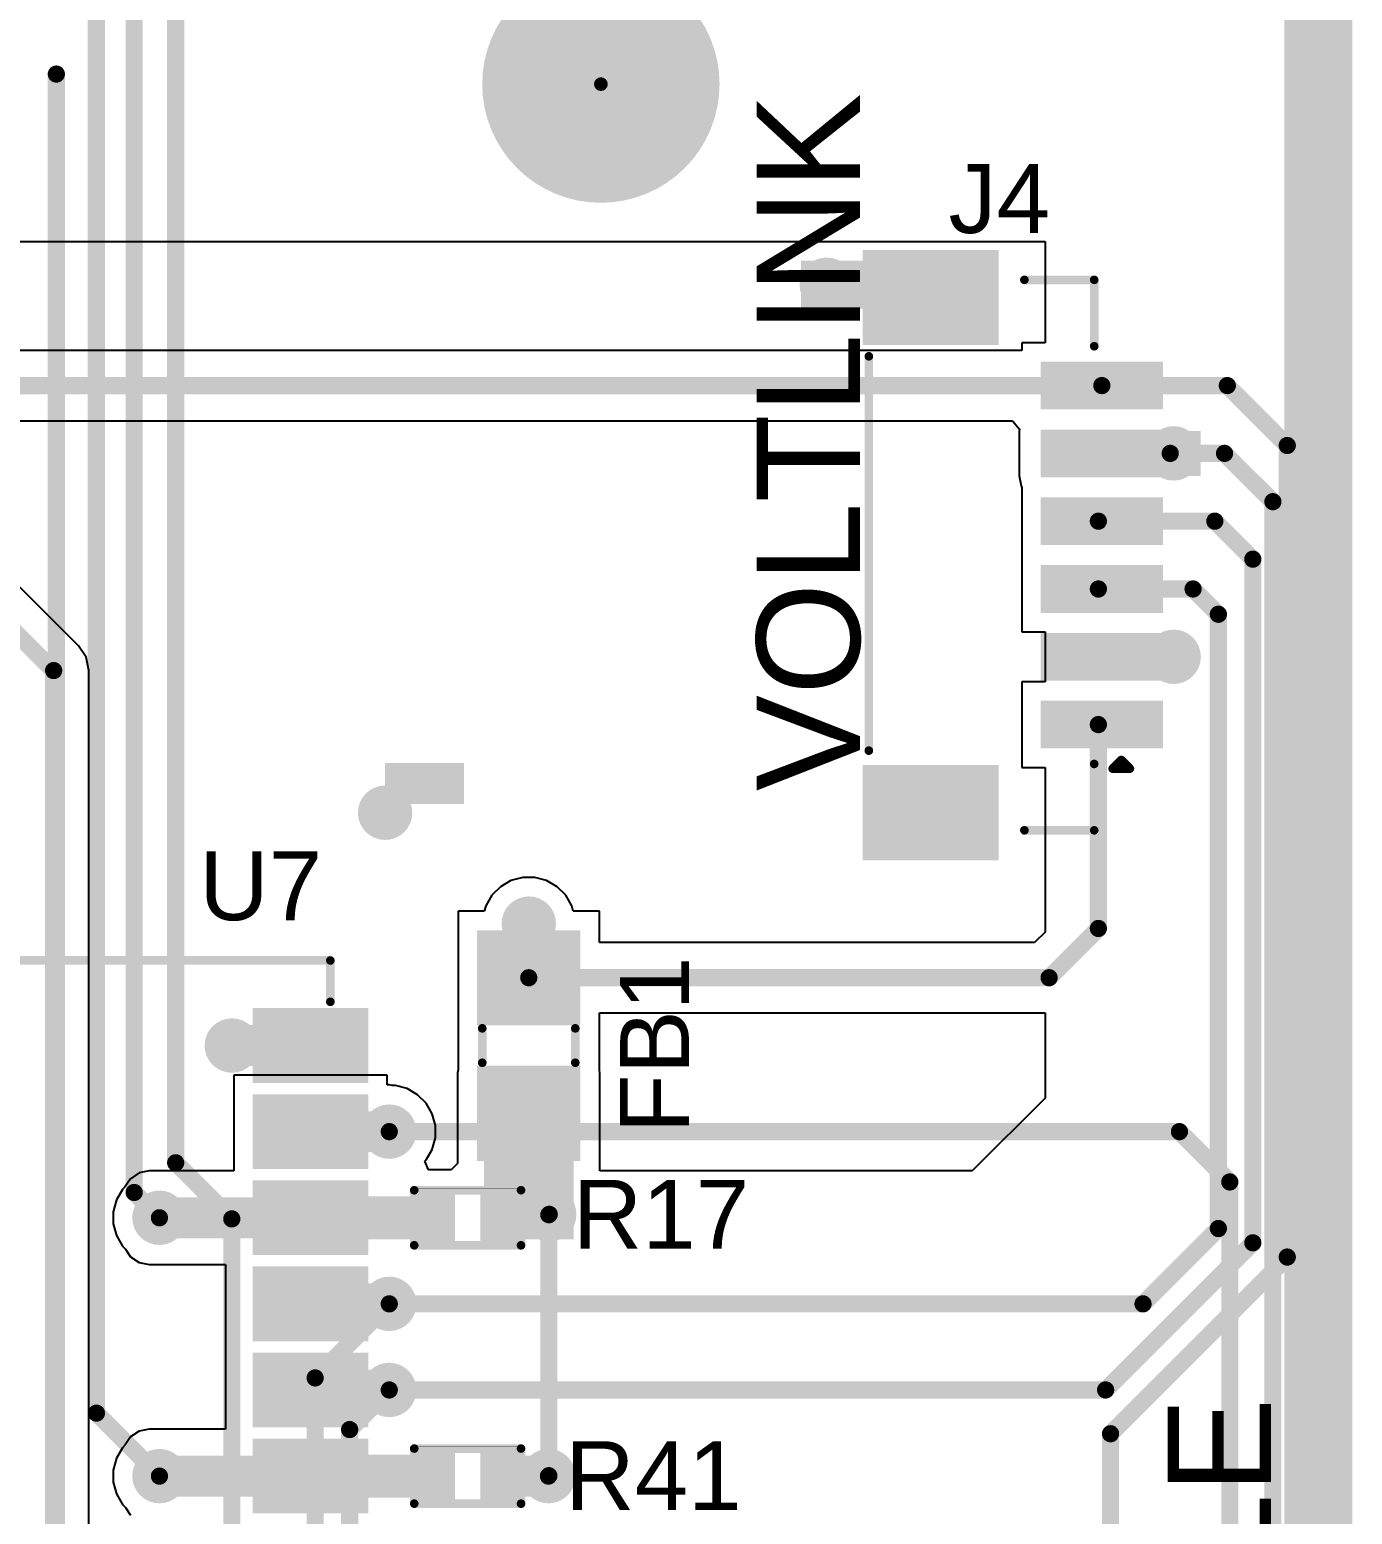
# Model space of a CAD drawing. Header units: millimetres. Extents: x -1.62 to 7.16, y -0.1 to 4.29.
# Drawn here: x 6.38 to 7.148, y 1.903 to 2.765 of the extents above; entities that cross this region are included whole.
import ezdxf

# ---------------------------------------------------------------- set-up
doc = ezdxf.new("R2010")
doc.units = ezdxf.units.MM
doc.header["$MEASUREMENT"] = 0
for name, color, linetype in [('BottomLayer', 5, 'Continuous'), ('BottomSolder', 6, 'Continuous'), ('Mechanical2', 216, 'Continuous'), ('PadHoleLayer', 156, 'Continuous'), ('TopLayer', 1, 'Continuous'), ('TopOverlay', 2, 'Continuous'), ('TopPaste', 8, 'Continuous'), ('TopSolder', 216, 'Continuous'), ('ViaHoleLayer', 16, 'Continuous')]:
    doc.layers.add(name, color=color, linetype=linetype)
doc.styles.add('Arial', font='', dxfattribs={"height": 0.2})
doc.styles.get('Arial').set_extended_font_data('Arial')

# ---------------------------------------------------------------- blocks, each defined once
blk = doc.blocks.new('ESP32_WROOM_32UE_N16_66')
at = {"layer": 'TopLayer'}
for points in [[(0.31496, 0.36732), (0.37402, 0.36732), (0.37402, 0.33189), (0.31496, 0.33189)], [(0.31496, 0.31732), (0.37402, 0.31732), (0.37402, 0.28189), (0.31496, 0.28189)], [(0.31496, 0.26732), (0.37402, 0.26732), (0.37402, 0.23189), (0.31496, 0.23189)], [(0.31496, 0.21732), (0.37402, 0.21732), (0.37402, 0.18189), (0.31496, 0.18189)], [(0.31496, 0.16732), (0.37402, 0.16732), (0.37402, 0.13189), (0.31496, 0.13189)], [(0.31496, 0.11732), (0.37402, 0.11732), (0.37402, 0.08189), (0.31496, 0.08189)]]:
    blk.add_hatch(color=1, dxfattribs=at).paths.add_polyline_path(points)
at = {"layer": 'TopPaste'}
for points in [[(0.31496, 0.36732), (0.37402, 0.36732), (0.37402, 0.33189), (0.31496, 0.33189)], [(0.31496, 0.31732), (0.37402, 0.31732), (0.37402, 0.28189), (0.31496, 0.28189)], [(0.31496, 0.26732), (0.37402, 0.26732), (0.37402, 0.23189), (0.31496, 0.23189)], [(0.31496, 0.21732), (0.37402, 0.21732), (0.37402, 0.18189), (0.31496, 0.18189)], [(0.31496, 0.16732), (0.37402, 0.16732), (0.37402, 0.13189), (0.31496, 0.13189)], [(0.31496, 0.11732), (0.37402, 0.11732), (0.37402, 0.08189), (0.31496, 0.08189)]]:
    blk.add_hatch(color=8, dxfattribs=at).paths.add_polyline_path(points)
at = {"layer": 'TopSolder'}
for points in [[(0.31096, 0.37132), (0.37802, 0.37132), (0.37802, 0.32789), (0.31096, 0.32789)], [(0.31096, 0.32132), (0.37802, 0.32132), (0.37802, 0.27789), (0.31096, 0.27789)], [(0.31096, 0.27132), (0.37802, 0.27132), (0.37802, 0.22789), (0.31096, 0.22789)], [(0.31096, 0.22132), (0.37802, 0.22132), (0.37802, 0.17789), (0.31096, 0.17789)], [(0.31096, 0.17132), (0.37802, 0.17132), (0.37802, 0.12789), (0.31096, 0.12789)], [(0.31096, 0.12132), (0.37802, 0.12132), (0.37802, 0.07789), (0.31096, 0.07789)]]:
    blk.add_hatch(color=216, dxfattribs=at).paths.add_polyline_path(points)
at = {"layer": 'TopOverlay', "const_width": 0.005}
for points in [[(-0.356, 0.399), (0.356, 0.399)], [(0.356, 0.375), (0.356, 0.399)]]:
    blk.add_lwpolyline(points, dxfattribs=at)
at = {"layer": 'TopOverlay', "const_width": 0.0025}
for points in [[(0.35475, 0.399, 1), (0.35725, 0.399, 1)], [(0.35475, 0.399, 1), (0.35725, 0.399, 1)], [(0.35475, 0.375, 1), (0.35725, 0.375, 1)]]:
    blk.add_lwpolyline(points, format="xyb", close=True, dxfattribs=at)
blk = doc.blocks.new('R___0402_94')
at = {"layer": 'TopLayer'}
for points in [[(-0.0275, -0.0125), (-0.0275, 0.0125), (-0.0095, 0.0125), (-0.0095, -0.0125)], [(0.0095, -0.0125), (0.0095, 0.0125), (0.0275, 0.0125), (0.0275, -0.0125)]]:
    blk.add_hatch(color=1, dxfattribs=at).paths.add_polyline_path(points)
at = {"layer": 'TopPaste'}
for points in [[(-0.0275, -0.0125), (-0.0275, 0.0125), (-0.0095, 0.0125), (-0.0095, -0.0125)], [(0.0095, -0.0125), (0.0095, 0.0125), (0.0275, 0.0125), (0.0275, -0.0125)]]:
    blk.add_hatch(color=8, dxfattribs=at).paths.add_polyline_path(points)
at = {"layer": 'TopSolder'}
for points in [[(-0.02967, -0.01467), (-0.02967, 0.01467), (-0.00733, 0.01467), (-0.00733, -0.01467)], [(0.00733, -0.01467), (0.00733, 0.01467), (0.02967, 0.01467), (0.02967, -0.01467)]]:
    blk.add_hatch(color=216, dxfattribs=at).paths.add_polyline_path(points)
at = {"layer": 'TopOverlay'}
for points, const_width in [([(-0.031, 0.016), (-0.031, -0.016)], 0.005), ([(0.031, 0.016), (-0.031, 0.016)], 0.005), ([(0.031, 0.016), (0.031, -0.016)], 0.005), ([(0.031, -0.016), (-0.031, -0.016)], 0.005), ([(0.032, -0.017), (-0.032, -0.017)], 0.000127)]:
    blk.add_lwpolyline(points, dxfattribs=dict(at, const_width=const_width))
for points, const_width in [([(-0.03225, 0.016, 1), (-0.02975, 0.016, 1)], 0.0025), ([(-0.03225, 0.016, 1), (-0.02975, 0.016, 1)], 0.0025), ([(0.02975, 0.016, 1), (0.03225, 0.016, 1)], 0.0025), ([(0.02975, 0.016, 1), (0.03225, 0.016, 1)], 0.0025), ([(-0.03225, -0.016, 1), (-0.02975, -0.016, 1)], 0.0025), ([(-0.03225, -0.016, 1), (-0.02975, -0.016, 1)], 0.0025), ([(-0.03203, -0.017, 1), (-0.03197, -0.017, 1)], 0.0000635), ([(0.02975, -0.016, 1), (0.03225, -0.016, 1)], 0.0025), ([(0.02975, -0.016, 1), (0.03225, -0.016, 1)], 0.0025), ([(0.03197, -0.017, 1), (0.03203, -0.017, 1)], 0.0000635)]:
    blk.add_lwpolyline(points, format="xyb", close=True, dxfattribs=dict(at, const_width=const_width))
blk = doc.blocks.new('R___0402_116')
at = {"layer": 'TopLayer'}
for points in [[(-0.0275, -0.0125), (-0.0275, 0.0125), (-0.0095, 0.0125), (-0.0095, -0.0125)], [(0.0095, -0.0125), (0.0095, 0.0125), (0.0275, 0.0125), (0.0275, -0.0125)]]:
    blk.add_hatch(color=1, dxfattribs=at).paths.add_polyline_path(points)
at = {"layer": 'TopPaste'}
for points in [[(-0.0275, -0.0125), (-0.0275, 0.0125), (-0.0095, 0.0125), (-0.0095, -0.0125)], [(0.0095, -0.0125), (0.0095, 0.0125), (0.0275, 0.0125), (0.0275, -0.0125)]]:
    blk.add_hatch(color=8, dxfattribs=at).paths.add_polyline_path(points)
at = {"layer": 'TopSolder'}
for points in [[(-0.02967, -0.01467), (-0.02967, 0.01467), (-0.00733, 0.01467), (-0.00733, -0.01467)], [(0.00733, -0.01467), (0.00733, 0.01467), (0.02967, 0.01467), (0.02967, -0.01467)]]:
    blk.add_hatch(color=216, dxfattribs=at).paths.add_polyline_path(points)
at = {"layer": 'TopOverlay'}
for points, const_width in [([(0.031, 0.016), (-0.031, 0.016)], 0.005), ([(-0.031, 0.016), (-0.031, -0.016)], 0.005), ([(0.031, 0.016), (0.031, -0.016)], 0.005), ([(0.031, -0.016), (-0.031, -0.016)], 0.005), ([(0.032, -0.017), (-0.032, -0.017)], 0.000127)]:
    blk.add_lwpolyline(points, dxfattribs=dict(at, const_width=const_width))
for points, const_width in [([(-0.03225, 0.016, 1), (-0.02975, 0.016, 1)], 0.0025), ([(-0.03225, 0.016, 1), (-0.02975, 0.016, 1)], 0.0025), ([(0.02975, 0.016, 1), (0.03225, 0.016, 1)], 0.0025), ([(0.02975, 0.016, 1), (0.03225, 0.016, 1)], 0.0025), ([(-0.03225, -0.016, 1), (-0.02975, -0.016, 1)], 0.0025), ([(-0.03225, -0.016, 1), (-0.02975, -0.016, 1)], 0.0025), ([(-0.03203, -0.017, 1), (-0.03197, -0.017, 1)], 0.0000635), ([(0.02975, -0.016, 1), (0.03225, -0.016, 1)], 0.0025), ([(0.02975, -0.016, 1), (0.03225, -0.016, 1)], 0.0025), ([(0.03197, -0.017, 1), (0.03203, -0.017, 1)], 0.0000635)]:
    blk.add_lwpolyline(points, format="xyb", close=True, dxfattribs=dict(at, const_width=const_width))
blk = doc.blocks.new('V________T______155')
at = {"layer": 'TopLayer'}
for points in [[(-0.17323, 0.08514), (-0.12598, 0.08514), (-0.12598, 0.01427), (-0.17323, 0.01427)], [(0.12598, 0.08514), (0.17323, 0.08514), (0.17323, 0.01427), (0.12598, 0.01427)], [(-0.10827, -0.01821), (-0.08858, -0.01821), (-0.08858, -0.0812), (-0.10827, -0.0812)], [(-0.0689, -0.01821), (-0.04921, -0.01821), (-0.04921, -0.0812), (-0.0689, -0.0812)], [(-0.02953, -0.01821), (-0.00984, -0.01821), (-0.00984, -0.0812), (-0.02953, -0.0812)], [(0.00984, -0.01821), (0.02953, -0.01821), (0.02953, -0.0812), (0.00984, -0.0812)], [(0.04921, -0.01821), (0.0689, -0.01821), (0.0689, -0.0812), (0.04921, -0.0812)], [(0.08858, -0.01821), (0.10827, -0.01821), (0.10827, -0.0812), (0.08858, -0.0812)]]:
    blk.add_hatch(color=1, dxfattribs=at).paths.add_polyline_path(points)
at = {"layer": 'TopPaste'}
for points in [[(-0.17323, 0.08514), (-0.12598, 0.08514), (-0.12598, 0.01427), (-0.17323, 0.01427)], [(0.12598, 0.08514), (0.17323, 0.08514), (0.17323, 0.01427), (0.12598, 0.01427)], [(-0.10827, -0.01821), (-0.08858, -0.01821), (-0.08858, -0.0812), (-0.10827, -0.0812)], [(-0.0689, -0.01821), (-0.04921, -0.01821), (-0.04921, -0.0812), (-0.0689, -0.0812)], [(-0.02953, -0.01821), (-0.00984, -0.01821), (-0.00984, -0.0812), (-0.02953, -0.0812)], [(0.00984, -0.01821), (0.02953, -0.01821), (0.02953, -0.0812), (0.00984, -0.0812)], [(0.04921, -0.01821), (0.0689, -0.01821), (0.0689, -0.0812), (0.04921, -0.0812)], [(0.08858, -0.01821), (0.10827, -0.01821), (0.10827, -0.0812), (0.08858, -0.0812)]]:
    blk.add_hatch(color=8, dxfattribs=at).paths.add_polyline_path(points)
at = {"layer": 'TopSolder'}
for points in [[(-0.17723, 0.08914), (-0.12198, 0.08914), (-0.12198, 0.01027), (-0.17723, 0.01027)], [(0.12198, 0.08914), (0.17723, 0.08914), (0.17723, 0.01027), (0.12198, 0.01027)], [(-0.11227, -0.01421), (-0.08458, -0.01421), (-0.08458, -0.0852), (-0.11227, -0.0852)], [(-0.0729, -0.01421), (-0.04521, -0.01421), (-0.04521, -0.0852), (-0.0729, -0.0852)], [(-0.03353, -0.01421), (-0.00584, -0.01421), (-0.00584, -0.0852), (-0.03353, -0.0852)], [(0.00584, -0.01421), (0.03353, -0.01421), (0.03353, -0.0852), (0.00584, -0.0852)], [(0.04521, -0.01421), (0.0729, -0.01421), (0.0729, -0.0852), (0.04521, -0.0852)], [(0.08458, -0.01421), (0.11227, -0.01421), (0.11227, -0.0852), (0.08458, -0.0852)]]:
    blk.add_hatch(color=216, dxfattribs=at).paths.add_polyline_path(points)
at = {"layer": 'TopOverlay', "const_width": 0.005}
for points in [[(-0.11356, 0.08556), (0.11544, 0.08556)], [(-0.15981, -0.00474), (-0.15981, -0.04528)], [(0.15981, -0.00474), (0.15981, -0.04528)], [(-0.15981, -0.04528), (-0.12128, -0.04528)], [(0.12128, -0.04528), (0.15981, -0.04528)], [(-0.124, -0.056), (-0.124, -0.066)], [(-0.124, -0.056), (-0.119, -0.061)], [(-0.119, -0.061), (-0.124, -0.066)]]:
    blk.add_lwpolyline(points, dxfattribs=at)
at = {"layer": 'TopOverlay', "const_width": 0.0025}
for points in [[(-0.11481, 0.08556, 1), (-0.11231, 0.08556, 1)], [(0.11419, 0.08556, 1), (0.11669, 0.08556, 1)], [(-0.16106, -0.00474, 1), (-0.15856, -0.00474, 1)], [(0.15856, -0.00474, 1), (0.16106, -0.00474, 1)], [(-0.16106, -0.04528, 1), (-0.15856, -0.04528, 1)], [(-0.16106, -0.04528, 1), (-0.15856, -0.04528, 1)], [(-0.12253, -0.04528, 1), (-0.12003, -0.04528, 1)], [(0.12003, -0.04528, 1), (0.12253, -0.04528, 1)], [(0.15856, -0.04528, 1), (0.16106, -0.04528, 1)], [(0.15856, -0.04528, 1), (0.16106, -0.04528, 1)], [(-0.12525, -0.056, 1), (-0.12275, -0.056, 1)], [(-0.12525, -0.056, 1), (-0.12275, -0.056, 1)], [(-0.12025, -0.061, 1), (-0.11775, -0.061, 1)], [(-0.12025, -0.061, 1), (-0.11775, -0.061, 1)], [(-0.12525, -0.066, 1), (-0.12275, -0.066, 1)], [(-0.12525, -0.066, 1), (-0.12275, -0.066, 1)]]:
    blk.add_lwpolyline(points, format="xyb", close=True, dxfattribs=at)
blk = doc.blocks.new('I___0805_162')
at = {"layer": 'TopLayer'}
for points in [[(-0.06299, 0.02598), (-0.01575, 0.02598), (-0.01575, -0.02598), (-0.06299, -0.02598)], [(0.01575, 0.02598), (0.06299, 0.02598), (0.06299, -0.02598), (0.01575, -0.02598)]]:
    blk.add_hatch(color=1, dxfattribs=at).paths.add_polyline_path(points)
at = {"layer": 'TopPaste'}
for points in [[(-0.06299, 0.02598), (-0.01575, 0.02598), (-0.01575, -0.02598), (-0.06299, -0.02598)], [(0.01575, 0.02598), (0.06299, 0.02598), (0.06299, -0.02598), (0.01575, -0.02598)]]:
    blk.add_hatch(color=8, dxfattribs=at).paths.add_polyline_path(points)
at = {"layer": 'TopSolder'}
for points in [[(-0.06699, 0.02998), (-0.01175, 0.02998), (-0.01175, -0.02998), (-0.06699, -0.02998)], [(0.01175, 0.02998), (0.06699, 0.02998), (0.06699, -0.02998), (0.01175, -0.02998)]]:
    blk.add_hatch(color=216, dxfattribs=at).paths.add_polyline_path(points)
at = {"layer": 'TopOverlay', "const_width": 0.005}
for points in [[(0.01, 0.027), (-0.01, 0.027)], [(0.01, -0.027), (-0.01, -0.027)]]:
    blk.add_lwpolyline(points, dxfattribs=at)
at = {"layer": 'TopOverlay', "const_width": 0.0025}
for points in [[(-0.01125, 0.027, 1), (-0.00875, 0.027, 1)], [(0.00875, 0.027, 1), (0.01125, 0.027, 1)], [(-0.01125, -0.027, 1), (-0.00875, -0.027, 1)], [(0.00875, -0.027, 1), (0.01125, -0.027, 1)]]:
    blk.add_lwpolyline(points, format="xyb", close=True, dxfattribs=at)

msp = doc.modelspace()

# ---------------------------------------------------------------- hatches: boundary and pattern name
at = {"layer": 'BottomLayer'}
h = msp.add_hatch(color=5, dxfattribs=at)
edge = h.paths.add_edge_path()
edge.add_arc((6.843, 2.617), 0.01181, 0, 360)
h = msp.add_hatch(color=5, dxfattribs=at)
edge = h.paths.add_edge_path()
edge.add_arc((7.04441, 2.51906), 0.01181, 0, 360)
h = msp.add_hatch(color=5, dxfattribs=at)
edge = h.paths.add_edge_path()
edge.add_arc((7.04441, 2.40095), 0.01181, 0, 360)
h = msp.add_hatch(color=5, dxfattribs=at)
edge = h.paths.add_edge_path()
edge.add_arc((6.58659, 2.31038), 0.01181, 0, 360)
h = msp.add_hatch(color=5, dxfattribs=at)
edge = h.paths.add_edge_path()
edge.add_arc((6.67, 2.246), 0.01181, 0, 360)
h = msp.add_hatch(color=5, dxfattribs=at)
edge = h.paths.add_edge_path()
edge.add_arc((6.49758, 2.1752), 0.01181, 0, 360)
h = msp.add_hatch(color=5, dxfattribs=at)
edge = h.paths.add_edge_path()
edge.add_arc((6.589, 2.12522), 0.01181, 0, 360)
h = msp.add_hatch(color=5, dxfattribs=at)
edge = h.paths.add_edge_path()
edge.add_arc((6.45558, 2.0752), 0.01181, 0, 360)
h = msp.add_hatch(color=5, dxfattribs=at)
edge = h.paths.add_edge_path()
edge.add_arc((6.68188, 2.0772), 0.01181, 0, 360)
h = msp.add_hatch(color=5, dxfattribs=at)
edge = h.paths.add_edge_path()
edge.add_arc((6.589, 2.02522), 0.01181, 0, 360)
h = msp.add_hatch(color=5, dxfattribs=at)
edge = h.paths.add_edge_path()
edge.add_arc((6.589, 1.97523), 0.01181, 0, 360)
h = msp.add_hatch(color=5, dxfattribs=at)
edge = h.paths.add_edge_path()
edge.add_arc((6.45558, 1.9252), 0.01181, 0, 360)
h = msp.add_hatch(color=5, dxfattribs=at)
edge = h.paths.add_edge_path()
edge.add_arc((6.68142, 1.9252), 0.01181, 0, 360)
at = {"layer": 'BottomSolder'}
h = msp.add_hatch(color=6, dxfattribs=at)
edge = h.paths.add_edge_path()
edge.add_arc((6.71187, 2.73346), 0.004, 0, 360)
h = msp.add_hatch(color=6, dxfattribs=at)
edge = h.paths.add_edge_path()
edge.add_arc((6.843, 2.617), 0.01581, 0, 360)
h = msp.add_hatch(color=6, dxfattribs=at)
edge = h.paths.add_edge_path()
edge.add_arc((7.04441, 2.51906), 0.01581, 0, 360)
h = msp.add_hatch(color=6, dxfattribs=at)
edge = h.paths.add_edge_path()
edge.add_arc((7.04441, 2.40095), 0.01581, 0, 360)
h = msp.add_hatch(color=6, dxfattribs=at)
edge = h.paths.add_edge_path()
edge.add_arc((6.58659, 2.31038), 0.01581, 0, 360)
h = msp.add_hatch(color=6, dxfattribs=at)
edge = h.paths.add_edge_path()
edge.add_arc((6.67, 2.246), 0.01581, 0, 360)
h = msp.add_hatch(color=6, dxfattribs=at)
edge = h.paths.add_edge_path()
edge.add_arc((6.49758, 2.1752), 0.01581, 0, 360)
h = msp.add_hatch(color=6, dxfattribs=at)
edge = h.paths.add_edge_path()
edge.add_arc((6.589, 2.12522), 0.01581, 0, 360)
h = msp.add_hatch(color=6, dxfattribs=at)
edge = h.paths.add_edge_path()
edge.add_arc((6.45558, 2.0752), 0.01581, 0, 360)
h = msp.add_hatch(color=6, dxfattribs=at)
edge = h.paths.add_edge_path()
edge.add_arc((6.68188, 2.0772), 0.01581, 0, 360)
h = msp.add_hatch(color=6, dxfattribs=at)
edge = h.paths.add_edge_path()
edge.add_arc((6.589, 2.02522), 0.01581, 0, 360)
h = msp.add_hatch(color=6, dxfattribs=at)
edge = h.paths.add_edge_path()
edge.add_arc((6.589, 1.97523), 0.01581, 0, 360)
h = msp.add_hatch(color=6, dxfattribs=at)
edge = h.paths.add_edge_path()
edge.add_arc((6.45558, 1.9252), 0.01581, 0, 360)
h = msp.add_hatch(color=6, dxfattribs=at)
edge = h.paths.add_edge_path()
edge.add_arc((6.68142, 1.9252), 0.01581, 0, 360)
at = {"layer": 'PadHoleLayer'}
h = msp.add_hatch(color=156, dxfattribs=at)
edge = h.paths.add_edge_path()
edge.add_arc((6.71187, 2.73346), 0.06299, 0, 360)
at = {"layer": 'TopLayer'}
for points in [[(6.877, 2.631), (6.828, 2.631), (6.828, 2.603), (6.877, 2.603)], [(6.97, 2.506), (7.06018, 2.506), (7.06018, 2.532), (6.97, 2.532)], [(6.96974, 2.391), (7.052, 2.391), (7.052, 2.41068), (6.96974, 2.41068)], [(6.6323, 2.33927), (6.58659, 2.33927), (6.58659, 2.31553), (6.6323, 2.31553)], [(6.68188, 2.21458), (6.68188, 2.246), (6.65814, 2.246), (6.65814, 2.21458)], [(6.54329, 2.18709), (6.49758, 2.18709), (6.49758, 2.16335), (6.54329, 2.16335)], [(6.644, 2.0627), (6.69598, 2.0627), (6.69598, 2.15946), (6.644, 2.15946)], [(6.54329, 2.11333), (6.589, 2.11333), (6.589, 2.13708), (6.54329, 2.13708)], [(6.54329, 2.08709), (6.44965, 2.08709), (6.44965, 2.06335), (6.54329, 2.06335)], [(6.54329, 2.0627), (6.625, 2.0627), (6.625, 2.0877), (6.54329, 2.0877)], [(6.54329, 2.01333), (6.589, 2.01333), (6.589, 2.03708), (6.54329, 2.03708)], [(6.54329, 1.96333), (6.589, 1.96333), (6.589, 1.98708), (6.54329, 1.98708)], [(6.54329, 1.93709), (6.44965, 1.93709), (6.44965, 1.91335), (6.54329, 1.91335)], [(6.54329, 1.93709), (6.45558, 1.93709), (6.45558, 1.91335), (6.54329, 1.91335)], [(6.54329, 1.9127), (6.625, 1.9127), (6.625, 1.9377), (6.54329, 1.9377)], [(6.644, 1.91332), (6.69184, 1.91332), (6.69184, 1.93707), (6.644, 1.93707)], [(6.653, 1.91332), (6.68142, 1.91332), (6.68142, 1.93707), (6.653, 1.93707)]]:
    msp.add_hatch(color=1, dxfattribs=at).paths.add_polyline_path(points)
h = msp.add_hatch(color=1, dxfattribs=at)
edge = h.paths.add_edge_path()
edge.add_arc((6.843, 2.617), 0.01181, 0, 360)
h = msp.add_hatch(color=1, dxfattribs=at)
edge = h.paths.add_edge_path()
edge.add_arc((7.04441, 2.51906), 0.01181, 0, 360)
h = msp.add_hatch(color=1, dxfattribs=at)
edge = h.paths.add_edge_path()
edge.add_arc((7.04441, 2.40095), 0.01181, 0, 360)
h = msp.add_hatch(color=1, dxfattribs=at)
edge = h.paths.add_edge_path()
edge.add_arc((6.58659, 2.31038), 0.01181, 0, 360)
h = msp.add_hatch(color=1, dxfattribs=at)
edge = h.paths.add_edge_path()
edge.add_arc((6.67, 2.246), 0.01181, 0, 360)
h = msp.add_hatch(color=1, dxfattribs=at)
edge = h.paths.add_edge_path()
edge.add_arc((6.49758, 2.1752), 0.01181, 0, 360)
h = msp.add_hatch(color=1, dxfattribs=at)
edge = h.paths.add_edge_path()
edge.add_arc((6.589, 2.12522), 0.01181, 0, 360)
h = msp.add_hatch(color=1, dxfattribs=at)
edge = h.paths.add_edge_path()
edge.add_arc((6.45558, 2.0752), 0.01181, 0, 360)
h = msp.add_hatch(color=1, dxfattribs=at)
edge = h.paths.add_edge_path()
edge.add_arc((6.68188, 2.0772), 0.01181, 0, 360)
h = msp.add_hatch(color=1, dxfattribs=at)
edge = h.paths.add_edge_path()
edge.add_arc((6.589, 2.02522), 0.01181, 0, 360)
h = msp.add_hatch(color=1, dxfattribs=at)
edge = h.paths.add_edge_path()
edge.add_arc((6.589, 1.97523), 0.01181, 0, 360)
h = msp.add_hatch(color=1, dxfattribs=at)
edge = h.paths.add_edge_path()
edge.add_arc((6.45558, 1.9252), 0.01181, 0, 360)
h = msp.add_hatch(color=1, dxfattribs=at)
edge = h.paths.add_edge_path()
edge.add_arc((6.68142, 1.9252), 0.01181, 0, 360)
at = {"layer": 'TopSolder'}
h = msp.add_hatch(color=216, dxfattribs=at)
edge = h.paths.add_edge_path()
edge.add_arc((6.71187, 2.73346), 0.004, 0, 360)
h = msp.add_hatch(color=216, dxfattribs=at)
edge = h.paths.add_edge_path()
edge.add_arc((6.843, 2.617), 0.01581, 0, 360)
h = msp.add_hatch(color=216, dxfattribs=at)
edge = h.paths.add_edge_path()
edge.add_arc((7.04441, 2.51906), 0.01581, 0, 360)
h = msp.add_hatch(color=216, dxfattribs=at)
edge = h.paths.add_edge_path()
edge.add_arc((7.04441, 2.40095), 0.01581, 0, 360)
h = msp.add_hatch(color=216, dxfattribs=at)
edge = h.paths.add_edge_path()
edge.add_arc((6.58659, 2.31038), 0.01581, 0, 360)
h = msp.add_hatch(color=216, dxfattribs=at)
edge = h.paths.add_edge_path()
edge.add_arc((6.67, 2.246), 0.01581, 0, 360)
h = msp.add_hatch(color=216, dxfattribs=at)
edge = h.paths.add_edge_path()
edge.add_arc((6.49758, 2.1752), 0.01581, 0, 360)
h = msp.add_hatch(color=216, dxfattribs=at)
edge = h.paths.add_edge_path()
edge.add_arc((6.589, 2.12522), 0.01581, 0, 360)
h = msp.add_hatch(color=216, dxfattribs=at)
edge = h.paths.add_edge_path()
edge.add_arc((6.45558, 2.0752), 0.01581, 0, 360)
h = msp.add_hatch(color=216, dxfattribs=at)
edge = h.paths.add_edge_path()
edge.add_arc((6.68188, 2.0772), 0.01581, 0, 360)
h = msp.add_hatch(color=216, dxfattribs=at)
edge = h.paths.add_edge_path()
edge.add_arc((6.589, 2.02522), 0.01581, 0, 360)
h = msp.add_hatch(color=216, dxfattribs=at)
edge = h.paths.add_edge_path()
edge.add_arc((6.589, 1.97523), 0.01581, 0, 360)
h = msp.add_hatch(color=216, dxfattribs=at)
edge = h.paths.add_edge_path()
edge.add_arc((6.45558, 1.9252), 0.01581, 0, 360)
h = msp.add_hatch(color=216, dxfattribs=at)
edge = h.paths.add_edge_path()
edge.add_arc((6.68142, 1.9252), 0.01581, 0, 360)
at = {"layer": 'ViaHoleLayer'}
h = msp.add_hatch(color=16, dxfattribs=at)
edge = h.paths.add_edge_path()
edge.add_arc((6.843, 2.617), 0.00591, 0, 360)
h = msp.add_hatch(color=16, dxfattribs=at)
edge = h.paths.add_edge_path()
edge.add_arc((7.04441, 2.51906), 0.00591, 0, 360)
h = msp.add_hatch(color=16, dxfattribs=at)
edge = h.paths.add_edge_path()
edge.add_arc((7.04441, 2.40095), 0.00591, 0, 360)
h = msp.add_hatch(color=16, dxfattribs=at)
edge = h.paths.add_edge_path()
edge.add_arc((6.58659, 2.31038), 0.00591, 0, 360)
h = msp.add_hatch(color=16, dxfattribs=at)
edge = h.paths.add_edge_path()
edge.add_arc((6.67, 2.246), 0.00591, 0, 360)
h = msp.add_hatch(color=16, dxfattribs=at)
edge = h.paths.add_edge_path()
edge.add_arc((6.49758, 2.1752), 0.00591, 0, 360)
h = msp.add_hatch(color=16, dxfattribs=at)
edge = h.paths.add_edge_path()
edge.add_arc((6.589, 2.12522), 0.00591, 0, 360)
h = msp.add_hatch(color=16, dxfattribs=at)
edge = h.paths.add_edge_path()
edge.add_arc((6.45558, 2.0752), 0.00591, 0, 360)
h = msp.add_hatch(color=16, dxfattribs=at)
edge = h.paths.add_edge_path()
edge.add_arc((6.68188, 2.0772), 0.00591, 0, 360)
h = msp.add_hatch(color=16, dxfattribs=at)
edge = h.paths.add_edge_path()
edge.add_arc((6.589, 2.02522), 0.00591, 0, 360)
h = msp.add_hatch(color=16, dxfattribs=at)
edge = h.paths.add_edge_path()
edge.add_arc((6.589, 1.97523), 0.00591, 0, 360)
h = msp.add_hatch(color=16, dxfattribs=at)
edge = h.paths.add_edge_path()
edge.add_arc((6.45558, 1.9252), 0.00591, 0, 360)
h = msp.add_hatch(color=16, dxfattribs=at)
edge = h.paths.add_edge_path()
edge.add_arc((6.68142, 1.9252), 0.00591, 0, 360)

# ---------------------------------------------------------------- linework, layer by layer
at = {"layer": 'BottomLayer', "const_width": 0.01}
for points in [[(6.46501, 2.10712), (6.46501, 2.90499)], [(6.44089, 2.0899), (6.44089, 2.87411)], [(6.419, 1.96178), (6.419, 2.803)], [(6.39571, 1.79558), (6.39571, 2.73931)], [(7.04241, 2.51906), (7.07394, 2.51906)], [(7.07394, 2.51906), (7.102, 2.491)], [(7.102, 1.45551), (7.102, 2.491)], [(6.589, 2.12522), (7.04777, 2.12522)], [(7.04777, 2.12522), (7.077, 2.096)], [(6.46501, 2.10712), (6.49758, 2.07455)], [(6.44089, 2.0899), (6.45558, 2.0752)], [(7.077, 0.88147), (7.077, 2.096)], [(6.49758, 1.619), (6.49758, 2.07455)], [(6.68165, 2.07697), (6.68188, 2.0772)], [(6.68165, 1.92543), (6.68165, 2.07697)], [(6.54598, 1.9822), (6.589, 2.02522)], [(6.54598, 1.18239), (6.54598, 1.9822)], [(6.566, 1.95223), (6.589, 1.97523)], [(6.419, 1.96178), (6.45558, 1.9252)], [(6.566, 1.174), (6.566, 1.95223)], [(6.68142, 1.9252), (6.68165, 1.92543)]]:
    msp.add_lwpolyline(points, dxfattribs=at)
at = {"layer": 'BottomLayer', "const_width": 0.005}
for points in [[(6.39321, 2.73931, 1), (6.39821, 2.73931, 1)], [(7.03991, 2.51906, 1), (7.04491, 2.51906, 1)], [(7.07144, 2.51906, 1), (7.07644, 2.51906, 1)], [(7.07144, 2.51906, 1), (7.07644, 2.51906, 1)], [(7.0995, 2.491, 1), (7.1045, 2.491, 1)], [(7.0995, 2.491, 1), (7.1045, 2.491, 1)], [(6.5865, 2.12522, 1), (6.5915, 2.12522, 1)], [(7.04528, 2.12522, 1), (7.05028, 2.12522, 1)], [(7.04528, 2.12522, 1), (7.05028, 2.12522, 1)], [(6.46251, 2.10712, 1), (6.46751, 2.10712, 1)], [(6.46251, 2.10712, 1), (6.46751, 2.10712, 1)], [(6.43839, 2.0899, 1), (6.44339, 2.0899, 1)], [(6.43839, 2.0899, 1), (6.44339, 2.0899, 1)], [(7.0745, 2.096, 1), (7.0795, 2.096, 1)], [(7.0745, 2.096, 1), (7.0795, 2.096, 1)], [(6.45308, 2.0752, 1), (6.45808, 2.0752, 1)], [(6.49508, 2.07455, 1), (6.50008, 2.07455, 1)], [(6.49508, 2.07455, 1), (6.50008, 2.07455, 1)], [(6.67915, 2.07697, 1), (6.68415, 2.07697, 1)], [(6.67915, 2.07697, 1), (6.68415, 2.07697, 1)], [(6.67938, 2.0772, 1), (6.68438, 2.0772, 1)], [(6.5865, 2.02522, 1), (6.5915, 2.02522, 1)], [(6.54348, 1.9822, 1), (6.54848, 1.9822, 1)], [(6.54348, 1.9822, 1), (6.54848, 1.9822, 1)], [(6.5865, 1.97523, 1), (6.5915, 1.97523, 1)], [(6.4165, 1.96178, 1), (6.4215, 1.96178, 1)], [(6.4165, 1.96178, 1), (6.4215, 1.96178, 1)], [(6.5635, 1.95223, 1), (6.5685, 1.95223, 1)], [(6.5635, 1.95223, 1), (6.5685, 1.95223, 1)], [(6.45308, 1.9252, 1), (6.45808, 1.9252, 1)], [(6.67892, 1.9252, 1), (6.68392, 1.9252, 1)], [(6.67915, 1.92543, 1), (6.68415, 1.92543, 1)], [(6.67915, 1.92543, 1), (6.68415, 1.92543, 1)]]:
    msp.add_lwpolyline(points, format="xyb", close=True, dxfattribs=at)
at = {"layer": 'Mechanical2', "const_width": 0.03937}
msp.add_lwpolyline([(7.12844, 4.17154), (7.12844, 0.75239)], dxfattribs=at)
at = {"layer": 'Mechanical2'}
for points, const_width in [([(6.76109, 2.73346, 1), (6.66266, 2.73346, 1)], 0.03937), ([(6.65282, 2.73346, 1), (6.6725, 2.73346, 1)], 0.01969), ([(6.75124, 2.73346, 1), (6.77093, 2.73346, 1)], 0.01969)]:
    msp.add_lwpolyline(points, format="xyb", close=True, dxfattribs=dict(at, const_width=const_width))
at = {"layer": 'TopLayer'}
for p, q in [((5.85431, 2.642), (6.96974, 2.642)), ((6.96974, 2.642), (6.96974, 2.58327)), ((6.95621, 2.57882), (5.88284, 2.57882)), ((6.96974, 2.58327), (6.95621, 2.58327)), ((6.95621, 2.58327), (6.95621, 2.57882)), ((5.89129, 2.53803), (6.95081, 2.53803)), ((6.95081, 2.53803), (6.95491, 2.53303)), ((6.95491, 2.53303), (6.95471, 2.532)), ((6.95471, 2.532), (6.95471, 2.506)), ((6.95471, 2.506), (6.95587, 2.50015)), ((6.95587, 2.50015), (6.95621, 2.49964)), ((6.95621, 2.49964), (6.95621, 2.45484)), ((6.40858, 2.40738), (6.36311, 2.45285)), ((6.95621, 2.45484), (6.95621, 2.41547)), ((6.95621, 2.41547), (6.96974, 2.41547)), ((6.96974, 2.41547), (6.96974, 2.38642)), ((6.413, 2.40076), (6.40858, 2.40738)), ((6.41455, 2.39296), (6.413, 2.40076)), ((6.41455, 1.70562), (6.41455, 2.39296)), ((6.96974, 2.38642), (6.95621, 2.38642)), ((6.95621, 2.38642), (6.95621, 2.33673)), ((6.95621, 2.33673), (6.96974, 2.33673)), ((6.96974, 2.33673), (6.96974, 2.24107)), ((6.65354, 2.26745), (6.64855, 2.26246)), ((6.65965, 2.27098), (6.65354, 2.26745)), ((6.66647, 2.27281), (6.65965, 2.27098)), ((6.67353, 2.27281), (6.66647, 2.27281)), ((6.68035, 2.27098), (6.67353, 2.27281)), ((6.68646, 2.26745), (6.68035, 2.27098)), ((6.69145, 2.26246), (6.68646, 2.26745)), ((6.64855, 2.26246), (6.64502, 2.25635)), ((6.69498, 2.25635), (6.69145, 2.26246)), ((6.64417, 2.2532), (6.62902, 2.2532)), ((6.62902, 2.2532), (6.62902, 2.17596)), ((6.64502, 2.25635), (6.64417, 2.2532)), ((6.69583, 2.2532), (6.69498, 2.25635)), ((6.71098, 2.2532), (6.69583, 2.2532)), ((6.71098, 2.23497), (6.71098, 2.2532)), ((6.96365, 2.23497), (6.71098, 2.23497)), ((6.96974, 2.24107), (6.96365, 2.23497)), ((6.71098, 2.17596), (6.71098, 2.19419)), ((6.71098, 2.19419), (6.96974, 2.19419)), ((6.96974, 2.19419), (6.96974, 2.14474)), ((6.62902, 2.17596), (6.62902, 2.17596)), ((6.62902, 2.17596), (6.62902, 2.17446)), ((6.62902, 2.17446), (6.62902, 2.17446)), ((6.62902, 2.17446), (6.62902, 2.17096)), ((6.71098, 2.17446), (6.71098, 2.17596)), ((6.71098, 2.17596), (6.71098, 2.17596)), ((6.71098, 2.17096), (6.71098, 2.17446)), ((6.71098, 2.17446), (6.71098, 2.17446)), ((6.62902, 2.17096), (6.62902, 2.16102)), ((6.71098, 2.16094), (6.71098, 2.17096)), ((6.58782, 2.15793), (6.49876, 2.15793)), ((6.49876, 2.15793), (6.49876, 2.10239)), ((6.58782, 2.15237), (6.58782, 2.15793)), ((6.62902, 2.16102), (6.62871, 2.15946)), ((6.62871, 2.15946), (6.62871, 2.10677)), ((6.71128, 2.15946), (6.71098, 2.16094)), ((6.71128, 2.10239), (6.71128, 2.15946)), ((6.589, 2.15237), (6.58782, 2.15237)), ((6.59069, 2.15204), (6.589, 2.15237)), ((6.59253, 2.15204), (6.59069, 2.15204)), ((6.59935, 2.15021), (6.59253, 2.15204)), ((6.60546, 2.14668), (6.59935, 2.15021)), ((6.61045, 2.14169), (6.60546, 2.14668)), ((6.61398, 2.13557), (6.61045, 2.14169)), ((6.96974, 2.14474), (6.92739, 2.10239)), ((6.61581, 2.12875), (6.61398, 2.13557)), ((6.61398, 2.11488), (6.61581, 2.1217)), ((6.61581, 2.1217), (6.61581, 2.12875)), ((6.61045, 2.10876), (6.61398, 2.11488)), ((6.60969, 2.10799), (6.61045, 2.10876)), ((6.61176, 2.10299), (6.60969, 2.10799)), ((6.62871, 2.10677), (6.625, 2.10299)), ((6.43884, 2.09791), (6.43575, 2.09328)), ((6.4438, 2.10122), (6.43884, 2.09791)), ((6.44965, 2.10239), (6.4438, 2.10122)), ((6.49876, 2.10239), (6.44965, 2.10239)), ((6.625, 2.10299), (6.61176, 2.10299)), ((6.92739, 2.10239), (6.71128, 2.10239)), ((6.43413, 2.09166), (6.4306, 2.08555)), ((6.43575, 2.09328), (6.43413, 2.09166)), ((6.4306, 2.08555), (6.42877, 2.07873)), ((6.42877, 2.07873), (6.42877, 2.07167)), ((6.42877, 2.07167), (6.4306, 2.06485)), ((6.4306, 2.06485), (6.43413, 2.05874)), ((6.43413, 2.05874), (6.43583, 2.05704)), ((6.43583, 2.05704), (6.43884, 2.05253)), ((6.43884, 2.05253), (6.4438, 2.04922)), ((6.4438, 2.04922), (6.44965, 2.04805)), ((6.44965, 2.04805), (6.494, 2.04805)), ((6.494, 2.04805), (6.494, 1.95239)), ((6.4438, 1.95122), (6.43884, 1.94791)), ((6.44965, 1.95239), (6.4438, 1.95122)), ((6.494, 1.95239), (6.44965, 1.95239)), ((6.43413, 1.94166), (6.4306, 1.93555)), ((6.43575, 1.94328), (6.43413, 1.94166)), ((6.43884, 1.94791), (6.43575, 1.94328)), ((6.4306, 1.93555), (6.42877, 1.92873)), ((6.42877, 1.92873), (6.42877, 1.92167)), ((6.42877, 1.92167), (6.4306, 1.91485)), ((6.4306, 1.91485), (6.43413, 1.90874)), ((6.43413, 1.90874), (6.43583, 1.90704)), ((6.43583, 1.90704), (6.43884, 1.90253))]:
    msp.add_line(p, q, dxfattribs=at)
at = {"layer": 'TopLayer', "const_width": 0.01}
for points in [[(5.88284, 2.55843), (7.0027, 2.55843)], [(7.0027, 2.55843), (7.07557, 2.55843)], [(7.07557, 2.55843), (7.11036, 2.52364)], [(7.11036, 2.05239), (7.11036, 2.52364)], [(7.0007, 2.47969), (7.06832, 2.47969)], [(7.06832, 2.47969), (7.09036, 2.45764)], [(7.09036, 2.06067), (7.09036, 2.45764)], [(6.34869, 2.43843), (6.39416, 2.39296)], [(7.0007, 2.44032), (7.05568, 2.44032)], [(7.05568, 2.44032), (7.07036, 2.42564)], [(7.07036, 2.06896), (7.07036, 2.42564)], [(6.39416, 1.69717), (6.39416, 2.39296)], [(7.0007, 2.24319), (7.0007, 2.36157)], [(6.9721, 2.21458), (7.0007, 2.24319)], [(6.67, 2.21458), (6.9721, 2.21458)], [(7.02661, 2.02521), (7.07036, 2.06896)], [(7.00491, 1.97523), (7.09036, 2.06067)], [(7.00776, 1.94979), (7.11036, 2.05239)], [(6.589, 2.02522), (6.58901, 2.02521)], [(6.58901, 2.02521), (7.02661, 2.02521)], [(6.589, 1.97523), (7.00491, 1.97523)], [(7.00776, 1.87026), (7.00776, 1.94979)]]:
    msp.add_lwpolyline(points, dxfattribs=at)
at = {"layer": 'TopLayer', "const_width": 0.005}
for points in [[(7.0002, 2.55843, 1), (7.0052, 2.55843, 1)], [(7.0002, 2.55843, 1), (7.0052, 2.55843, 1)], [(7.07307, 2.55843, 1), (7.07807, 2.55843, 1)], [(7.07307, 2.55843, 1), (7.07807, 2.55843, 1)], [(7.10786, 2.52364, 1), (7.11286, 2.52364, 1)], [(7.10786, 2.52364, 1), (7.11286, 2.52364, 1)], [(6.9982, 2.47969, 1), (7.0032, 2.47969, 1)], [(7.06581, 2.47969, 1), (7.07081, 2.47969, 1)], [(7.06581, 2.47969, 1), (7.07081, 2.47969, 1)], [(7.08786, 2.45764, 1), (7.09286, 2.45764, 1)], [(7.08786, 2.45764, 1), (7.09286, 2.45764, 1)], [(6.9982, 2.44032, 1), (7.0032, 2.44032, 1)], [(7.05318, 2.44032, 1), (7.05818, 2.44032, 1)], [(7.05318, 2.44032, 1), (7.05818, 2.44032, 1)], [(7.06786, 2.42564, 1), (7.07286, 2.42564, 1)], [(7.06786, 2.42564, 1), (7.07286, 2.42564, 1)], [(6.39166, 2.39296, 1), (6.39666, 2.39296, 1)], [(6.39166, 2.39296, 1), (6.39666, 2.39296, 1)], [(6.9982, 2.36157, 1), (7.0032, 2.36157, 1)], [(6.9982, 2.24319, 1), (7.0032, 2.24319, 1)], [(6.9982, 2.24319, 1), (7.0032, 2.24319, 1)], [(6.6675, 2.21458, 1), (6.6725, 2.21458, 1)], [(6.9696, 2.21458, 1), (6.9746, 2.21458, 1)], [(6.9696, 2.21458, 1), (6.9746, 2.21458, 1)], [(7.06786, 2.06896, 1), (7.07286, 2.06896, 1)], [(7.06786, 2.06896, 1), (7.07286, 2.06896, 1)], [(7.08786, 2.06067, 1), (7.09286, 2.06067, 1)], [(7.08786, 2.06067, 1), (7.09286, 2.06067, 1)], [(7.10786, 2.05239, 1), (7.11286, 2.05239, 1)], [(7.10786, 2.05239, 1), (7.11286, 2.05239, 1)], [(6.5865, 2.02522, 1), (6.5915, 2.02522, 1)], [(6.58651, 2.02521, 1), (6.59151, 2.02521, 1)], [(6.58651, 2.02521, 1), (6.59151, 2.02521, 1)], [(7.02411, 2.02521, 1), (7.02911, 2.02521, 1)], [(7.02411, 2.02521, 1), (7.02911, 2.02521, 1)], [(6.5865, 1.97523, 1), (6.5915, 1.97523, 1)], [(7.00241, 1.97523, 1), (7.00741, 1.97523, 1)], [(7.00241, 1.97523, 1), (7.00741, 1.97523, 1)], [(7.00526, 1.94979, 1), (7.01026, 1.94979, 1)], [(7.00526, 1.94979, 1), (7.01026, 1.94979, 1)]]:
    msp.add_lwpolyline(points, format="xyb", close=True, dxfattribs=at)

# ---------------------------------------------------------------- block references
for name, p, rotation in [('V________T______155', (6.953, 2.46), 90), ('I___0805_162', (6.67, 2.17521), 270), ('R___0402_116', (6.6345, 2.0752), 180), ('R___0402_94', (6.6345, 1.9252), 180)]:
    msp.add_blockref(name, p, dxfattribs=dict(rotation=rotation))
msp.add_blockref('ESP32_WROOM_32UE_N16_66', (6.1988, 1.82561))

# ---------------------------------------------------------------- texts
at = {"layer": 'TopOverlay', "style": 'Arial'}
for s, height, p in [('VOLTLINK', 0.06, (6.86222, 2.32288)), ('FB1', 0.04, (6.76299, 2.12435)), ('ENABLE', 0.06, (7.10092, 1.64001))]:
    msp.add_text(s, height=height, rotation=90, dxfattribs=at).set_placement(p)
for s, p in [('J4', (6.91368, 2.64701)), ('U7', (6.47868, 2.24801)), ('R17', (6.69552, 2.05721)), ('R41', (6.69111, 1.90544))]:
    msp.add_text(s, height=0.04, dxfattribs=at).set_placement(p)

doc.saveas('drawing.dxf')
